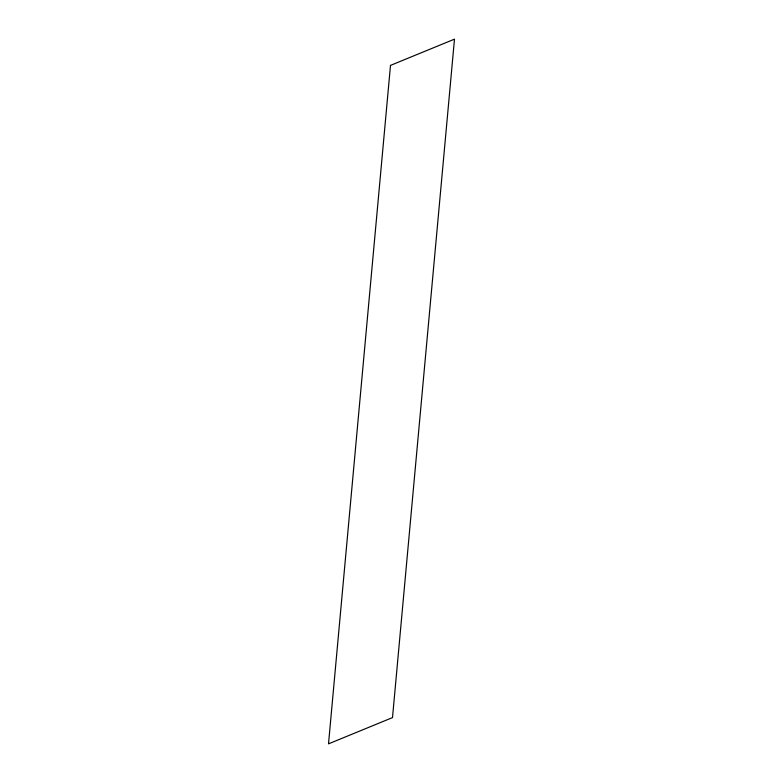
<?xml version="1.0" encoding="UTF-8"?>
<svg xmlns="http://www.w3.org/2000/svg" width="783" height="783" viewBox="0 0 783 783"><rect width="100%" height="100%" fill="white"/><g stroke="black" fill="none" stroke-linecap="round" stroke-linejoin="round"><path stroke-width="1.17" d="M390.492 65.4L328.517 743.85L392.508 717.6L454.483 39.15L390.492 65.4"/></g></svg>
